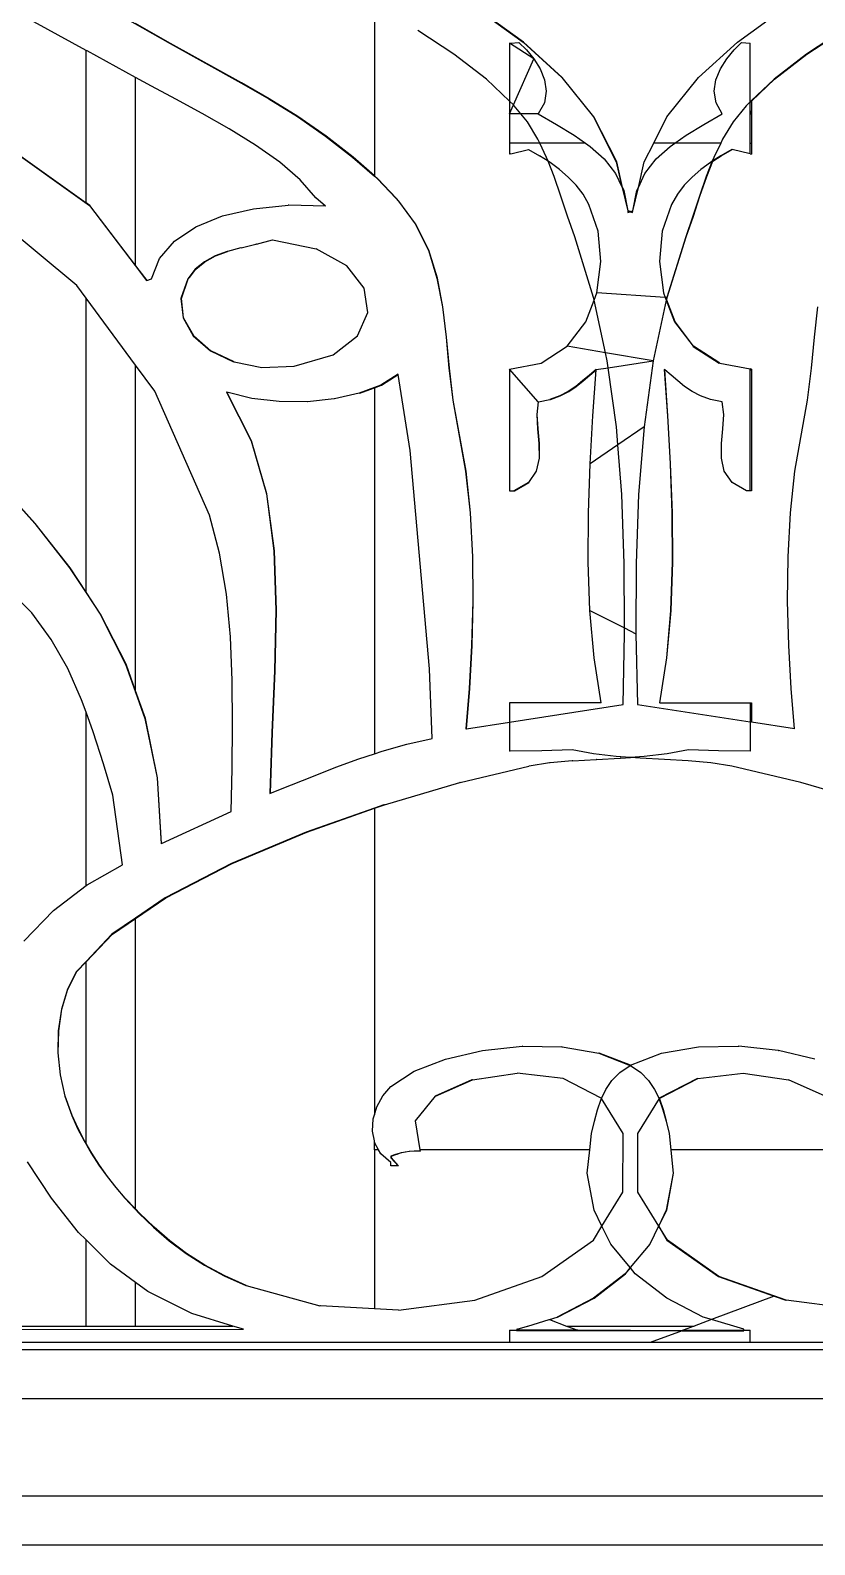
# Model space of a CAD drawing. Header units: inches. Extents: x 3672 to 10975, y -27382 to -746.
# Drawn here: x 4175.96 to 4184, y -27000.6 to -26985.07 of the extents above; entities that cross this region are included whole.
import ezdxf

# ---------------------------------------------------------------- set-up
doc = ezdxf.new("R2010")
doc.units = ezdxf.units.IN
doc.header["$LTSCALE"] = 17
doc.header["$MEASUREMENT"] = 0
doc.layers.add('25 BOT BAR', color=12, linetype='Continuous', lineweight=25)

# ---------------------------------------------------------------- blocks, each defined once
blk = doc.blocks.new('A$C99292ed1')
for p, q in [((104.659, 17.16), (105.383, 16.647)), ((107.478, 17.139), (107.478, 14.949)), ((104.521, 16.558), (103.844, 17.021)), ((108.552, 17.067), (109.002, 16.663)), ((109.007, 16.663), (108.556, 17.067)), ((111.2, 16.663), (111.65, 17.067)), ((105.388, 16.647), (105.029, 16.902)), ((108.293, 16.51), (107.923, 16.814)), ((112.278, 16.814), (111.908, 16.51)), ((111.913, 16.51), (112.283, 16.814)), ((105.383, 16.647), (106.11, 16.14)), ((105.388, 16.647), (105.383, 16.647)), ((106.115, 16.14), (105.388, 16.647)), ((109.111, 16.45), (108.862, 16.649)), ((108.862, 16.649), (108.862, 15.908)), ((108.862, 16.649), (108.872, 16.649)), ((108.872, 16.649), (108.959, 16.658)), ((108.959, 16.658), (109.036, 16.565)), ((109.007, 16.663), (109.002, 16.663)), ((109.002, 16.663), (109.399, 16.212)), ((109.404, 16.212), (109.007, 16.663)), ((110.802, 16.212), (111.2, 16.663)), ((111.166, 16.565), (111.243, 16.658)), ((111.243, 16.658), (111.33, 16.649)), ((111.33, 15.897), (111.33, 16.649)), ((104.521, 14.606), (104.521, 16.558)), ((104.532, 16.552), (104.521, 16.558)), ((105.029, 16.21), (104.532, 16.552)), ((108.627, 16.189), (108.293, 16.51)), ((109.036, 16.565), (109.111, 16.45)), ((111.091, 16.45), (111.166, 16.565)), ((111.908, 16.51), (111.575, 16.189)), ((111.579, 16.189), (111.913, 16.51)), ((111.908, 16.51), (111.913, 16.51)), ((108.903, 15.86), (109.111, 16.45)), ((109.111, 16.45), (109.176, 16.32)), ((109.176, 16.32), (109.221, 16.179)), ((110.98, 16.179), (111.026, 16.32)), ((111.026, 16.32), (111.091, 16.45)), ((105.029, 13.803), (105.029, 16.21)), ((105.192, 16.098), (105.029, 16.21)), ((108.862, 15.908), (108.627, 16.189)), ((109.221, 16.179), (109.239, 16.033)), ((109.404, 16.212), (109.399, 16.212)), ((109.399, 16.212), (109.724, 15.705)), ((109.729, 15.705), (109.404, 16.212)), ((110.477, 15.705), (110.802, 16.212)), ((110.962, 16.033), (110.98, 16.179)), ((111.344, 15.908), (111.579, 16.189)), ((111.575, 16.189), (111.344, 15.914)), ((111.575, 16.189), (111.579, 16.189)), ((105.442, 15.932), (105.192, 16.098)), ((106.11, 16.14), (106.395, 15.937)), ((106.115, 16.14), (106.11, 16.14)), ((106.399, 15.937), (106.115, 16.14)), ((109.239, 16.033), (109.221, 15.886)), ((110.981, 15.886), (110.962, 16.033)), ((105.713, 15.75), (105.442, 15.932)), ((106.395, 15.937), (106.688, 15.709)), ((106.399, 15.937), (106.395, 15.937)), ((106.693, 15.709), (106.399, 15.937)), ((108.862, 15.908), (108.862, 15.746)), ((108.903, 15.86), (108.862, 15.908)), ((108.862, 15.746), (108.903, 15.86)), ((108.912, 15.849), (108.903, 15.86)), ((108.978, 15.746), (108.912, 15.849)), ((109.221, 15.886), (109.157, 15.746)), ((111.044, 15.746), (110.981, 15.886)), ((111.29, 15.849), (111.156, 15.64)), ((111.33, 15.897), (111.29, 15.849)), ((111.344, 15.914), (111.33, 15.897)), ((111.33, 15.891), (111.344, 15.908)), ((111.33, 15.891), (111.33, 15.897)), ((111.33, 15.786), (111.33, 15.891)), ((111.344, 15.914), (111.344, 15.908)), ((111.344, 15.908), (111.344, 15.746)), ((105.99, 15.553), (105.713, 15.75)), ((106.688, 15.709), (106.978, 15.458)), ((106.693, 15.709), (106.688, 15.709)), ((106.983, 15.458), (106.693, 15.709)), ((108.862, 15.746), (108.862, 15.37)), ((108.978, 15.746), (108.862, 15.746)), ((109.157, 15.746), (108.978, 15.746)), ((109.046, 15.64), (108.978, 15.746)), ((109.157, 15.746), (109.346, 15.609)), ((109.729, 15.705), (109.724, 15.705)), ((109.724, 15.705), (109.957, 15.131)), ((109.962, 15.131), (109.729, 15.705)), ((110.342, 15.37), (110.477, 15.705)), ((110.856, 15.609), (111.044, 15.746)), ((111.344, 15.746), (111.33, 15.786)), ((111.33, 15.746), (111.33, 15.786)), ((111.33, 15.746), (111.344, 15.746)), ((111.33, 15.37), (111.33, 15.746)), ((111.344, 15.746), (111.344, 15.37)), ((106.26, 15.344), (105.99, 15.553)), ((109.154, 15.418), (109.046, 15.64)), ((109.346, 15.609), (109.526, 15.473)), ((110.676, 15.473), (110.856, 15.609)), ((111.156, 15.64), (111.047, 15.418)), ((103.63, 15.394), (104.556, 14.57)), ((103.635, 15.394), (104.521, 14.606)), ((106.983, 15.458), (106.978, 15.458)), ((106.978, 15.458), (107.069, 15.37)), ((107.074, 15.37), (106.983, 15.458)), ((107.069, 15.37), (107.074, 15.37)), ((107.069, 15.37), (107.255, 15.191)), ((107.26, 15.191), (107.074, 15.37)), ((108.862, 15.37), (108.862, 15.227)), ((109.173, 15.37), (108.862, 15.37)), ((109.173, 15.37), (109.154, 15.418)), ((109.642, 15.37), (109.173, 15.37)), ((109.244, 15.185), (109.173, 15.37)), ((109.526, 15.473), (109.642, 15.37)), ((109.642, 15.37), (109.691, 15.328)), ((110.245, 15.131), (110.342, 15.37)), ((110.559, 15.37), (110.342, 15.37)), ((110.511, 15.328), (110.559, 15.37)), ((110.559, 15.37), (110.676, 15.473)), ((111.029, 15.37), (110.559, 15.37)), ((111.029, 15.37), (110.958, 15.185)), ((111.047, 15.418), (111.029, 15.37)), ((111.33, 15.37), (111.344, 15.37)), ((111.33, 15.232), (111.33, 15.37)), ((111.344, 15.37), (111.344, 15.227)), ((106.507, 15.125), (106.26, 15.344)), ((108.877, 15.231), (108.862, 15.227)), ((108.877, 15.231), (109.058, 15.289)), ((109.058, 15.289), (109.172, 15.205)), ((109.691, 15.328), (109.835, 15.166)), ((110.367, 15.166), (110.511, 15.328)), ((111.144, 15.289), (111.029, 15.205)), ((111.034, 15.205), (111.147, 15.288)), ((111.147, 15.288), (111.144, 15.289)), ((111.33, 15.231), (111.147, 15.288)), ((111.33, 15.232), (111.344, 15.227)), ((111.33, 15.231), (111.33, 15.232)), ((111.33, 15.231), (111.344, 15.227)), ((106.718, 14.899), (106.507, 15.125)), ((107.26, 15.191), (107.255, 15.191)), ((107.255, 15.191), (107.478, 14.944)), ((107.478, 14.949), (107.26, 15.191)), ((109.259, 15.136), (109.172, 15.205)), ((109.259, 15.136), (109.244, 15.185)), ((109.279, 15.12), (109.259, 15.136)), ((109.32, 14.942), (109.259, 15.136)), ((109.377, 15.03), (109.279, 15.12)), ((109.835, 15.166), (109.951, 14.98)), ((109.962, 15.131), (109.957, 15.131)), ((109.957, 15.131), (110.013, 14.827)), ((110.023, 14.802), (109.962, 15.131)), ((110.184, 14.802), (110.245, 15.131)), ((110.25, 14.98), (110.367, 15.166)), ((110.923, 15.12), (110.824, 15.03)), ((110.942, 15.136), (110.881, 14.942)), ((110.886, 14.942), (110.947, 15.136)), ((110.942, 15.136), (110.923, 15.12)), ((110.958, 15.185), (110.942, 15.136)), ((110.948, 15.141), (110.942, 15.136)), ((110.947, 15.136), (111.034, 15.205)), ((110.947, 15.136), (110.948, 15.141)), ((111.029, 15.205), (110.948, 15.141)), ((111.034, 15.205), (111.029, 15.205)), ((107.478, 14.949), (107.478, 14.944)), ((107.513, 14.911), (107.478, 14.949)), ((107.478, 14.944), (107.508, 14.911)), ((107.513, 14.911), (107.508, 14.911)), ((107.508, 14.911), (107.696, 14.662)), ((107.7, 14.663), (107.513, 14.911)), ((109.39, 14.691), (109.32, 14.942)), ((109.466, 14.934), (109.377, 15.03)), ((109.546, 14.829), (109.466, 14.934)), ((109.951, 14.98), (110.018, 14.802)), ((110.184, 14.802), (110.25, 14.98)), ((110.735, 14.934), (110.655, 14.829)), ((110.824, 15.03), (110.735, 14.934)), ((110.881, 14.942), (110.812, 14.691)), ((110.816, 14.691), (110.886, 14.942)), ((110.881, 14.942), (110.886, 14.942)), ((106.878, 14.667), (106.718, 14.899)), ((109.617, 14.714), (109.546, 14.829)), ((110.023, 14.802), (110.013, 14.827)), ((110.013, 14.827), (110.018, 14.802)), ((110.018, 14.802), (110.033, 14.761)), ((110.018, 14.802), (110.075, 14.501)), ((110.038, 14.761), (110.023, 14.802)), ((110.033, 14.761), (110.038, 14.761)), ((110.033, 14.761), (110.051, 14.646)), ((110.079, 14.501), (110.038, 14.761)), ((110.127, 14.501), (110.184, 14.802)), ((110.127, 14.501), (110.168, 14.761)), ((110.168, 14.761), (110.184, 14.802)), ((110.655, 14.829), (110.584, 14.714)), ((104.426, 13.543), (103.366, 14.649)), ((104.561, 14.57), (104.521, 14.606)), ((106.978, 14.563), (106.878, 14.667)), ((107.696, 14.662), (107.7, 14.663)), ((107.696, 14.662), (107.725, 14.624)), ((107.729, 14.624), (107.7, 14.663)), ((107.725, 14.624), (107.895, 14.335)), ((107.729, 14.624), (107.725, 14.624)), ((107.9, 14.335), (107.729, 14.624)), ((109.458, 14.433), (109.39, 14.691)), ((109.678, 14.584), (109.617, 14.714)), ((110.051, 14.646), (110.075, 14.501)), ((110.079, 14.501), (110.051, 14.646)), ((110.584, 14.714), (110.524, 14.584)), ((110.812, 14.691), (110.743, 14.433)), ((110.748, 14.433), (110.816, 14.691)), ((110.812, 14.691), (110.816, 14.691)), ((104.561, 14.57), (104.556, 14.57)), ((104.556, 14.57), (105.029, 13.796)), ((105.029, 13.803), (104.561, 14.57)), ((105.921, 14.436), (106.239, 14.529)), ((106.239, 14.529), (106.595, 14.573)), ((106.6, 14.573), (106.595, 14.573)), ((106.978, 14.563), (106.6, 14.573)), ((109.771, 14.241), (109.678, 14.584)), ((110.075, 14.501), (110.079, 14.5)), ((110.075, 14.501), (110.077, 14.48)), ((110.075, 14.501), (110.079, 14.501)), ((110.077, 14.48), (110.101, 14.49)), ((110.103, 14.491), (110.079, 14.501)), ((110.079, 14.5), (110.079, 14.501)), ((110.079, 14.5), (110.101, 14.49)), ((110.101, 14.49), (110.103, 14.491)), ((110.101, 14.49), (110.124, 14.48)), ((110.103, 14.491), (110.127, 14.501)), ((110.124, 14.48), (110.127, 14.501)), ((110.524, 14.584), (110.43, 14.241)), ((105.429, 14.113), (105.647, 14.296)), ((105.647, 14.296), (105.921, 14.436)), ((107.895, 14.335), (108.031, 13.997)), ((107.9, 14.335), (107.895, 14.335)), ((108.035, 13.997), (107.9, 14.335)), ((109.532, 14.169), (109.458, 14.433)), ((110.743, 14.433), (110.67, 14.169)), ((110.674, 14.169), (110.748, 14.433)), ((110.743, 14.433), (110.748, 14.433)), ((106.268, 14.076), (106.432, 14.128)), ((106.432, 14.128), (106.881, 14.015)), ((109.725, 13.392), (109.532, 14.169)), ((109.8, 13.852), (109.771, 14.241)), ((110.43, 14.241), (110.402, 13.852)), ((110.67, 14.169), (110.476, 13.392)), ((110.481, 13.392), (110.674, 14.169)), ((110.67, 14.169), (110.674, 14.169)), ((105.274, 13.89), (105.429, 14.113)), ((105.969, 13.981), (105.844, 13.923)), ((105.849, 13.923), (105.973, 13.981)), ((105.973, 13.981), (105.969, 13.981)), ((106.108, 14.029), (105.973, 13.981)), ((106.113, 14.029), (106.108, 14.029)), ((106.113, 14.029), (106.263, 14.076)), ((106.268, 14.076), (106.263, 14.076)), ((107.196, 13.795), (106.881, 14.015)), ((108.031, 13.997), (108.119, 13.641)), ((108.035, 13.997), (108.031, 13.997)), ((108.124, 13.641), (108.035, 13.997)), ((105.192, 13.63), (105.274, 13.89)), ((105.735, 13.85), (105.641, 13.755)), ((105.646, 13.755), (105.74, 13.85)), ((105.844, 13.923), (105.735, 13.85)), ((105.74, 13.85), (105.735, 13.85)), ((105.74, 13.85), (105.849, 13.923)), ((105.849, 13.923), (105.844, 13.923)), ((109.759, 13.452), (109.8, 13.852)), ((110.402, 13.852), (110.442, 13.452)), ((105.029, 13.796), (105.029, 13.803)), ((105.146, 13.611), (105.029, 13.803)), ((105.029, 13.796), (105.143, 13.609)), ((105.641, 13.755), (105.574, 13.646)), ((105.581, 13.649), (105.646, 13.755)), ((105.646, 13.755), (105.641, 13.755)), ((107.373, 13.509), (107.196, 13.795)), ((104.521, 13.381), (104.426, 13.543)), ((105.143, 13.609), (105.146, 13.611)), ((105.146, 13.611), (105.192, 13.63)), ((105.564, 13.63), (105.494, 13.38)), ((105.499, 13.38), (105.569, 13.63)), ((105.574, 13.646), (105.564, 13.63)), ((105.569, 13.63), (105.564, 13.63)), ((105.569, 13.63), (105.581, 13.649)), ((105.574, 13.646), (105.581, 13.649)), ((107.41, 13.198), (107.373, 13.509)), ((108.119, 13.641), (108.175, 13.27)), ((108.124, 13.641), (108.119, 13.641)), ((108.18, 13.27), (108.124, 13.641)), ((104.521, 9.616), (104.521, 13.381)), ((105.029, 12.524), (104.521, 13.381)), ((105.494, 13.38), (105.516, 13.132)), ((105.499, 13.38), (105.494, 13.38)), ((105.52, 13.132), (105.499, 13.38)), ((109.646, 13.078), (109.731, 13.359)), ((109.731, 13.359), (109.725, 13.392)), ((109.731, 13.359), (109.759, 13.452)), ((109.847, 12.683), (109.731, 13.359)), ((110.46, 13.393), (109.759, 13.452)), ((110.471, 13.359), (110.337, 12.579)), ((110.442, 13.452), (110.46, 13.393)), ((110.476, 13.392), (110.46, 13.393)), ((110.46, 13.393), (110.471, 13.359)), ((110.472, 13.369), (110.471, 13.359)), ((110.471, 13.359), (110.556, 13.078)), ((110.476, 13.392), (110.472, 13.369)), ((110.476, 13.359), (110.472, 13.369)), ((110.476, 13.359), (110.481, 13.392)), ((110.476, 13.392), (110.481, 13.392)), ((110.56, 13.078), (110.476, 13.359)), ((107.304, 12.901), (107.41, 13.198)), ((108.175, 13.27), (108.212, 12.884)), ((108.18, 13.27), (108.175, 13.27)), ((108.216, 12.884), (108.18, 13.27)), ((111.99, 12.884), (112.026, 13.27)), ((105.52, 13.132), (105.516, 13.132)), ((105.516, 13.132), (105.62, 12.902)), ((105.625, 12.902), (105.52, 13.132)), ((109.456, 12.766), (109.646, 13.078)), ((110.56, 13.078), (110.556, 13.078)), ((110.556, 13.078), (110.745, 12.766)), ((110.75, 12.766), (110.56, 13.078)), ((105.62, 12.902), (105.796, 12.708)), ((105.625, 12.902), (105.62, 12.902)), ((105.801, 12.708), (105.625, 12.902)), ((107.054, 12.658), (107.304, 12.901)), ((108.212, 12.884), (108.242, 12.485)), ((108.216, 12.884), (108.212, 12.884)), ((108.247, 12.485), (108.216, 12.884)), ((109.187, 12.551), (109.456, 12.766)), ((109.847, 12.683), (109.456, 12.766)), ((110.746, 12.765), (110.745, 12.766)), ((110.746, 12.765), (110.75, 12.766)), ((110.746, 12.765), (111.014, 12.551)), ((111.019, 12.551), (110.75, 12.766)), ((111.959, 12.485), (111.99, 12.884)), ((105.801, 12.708), (105.796, 12.708)), ((105.796, 12.708), (106.034, 12.567)), ((106.039, 12.567), (105.801, 12.708)), ((106.655, 12.51), (107.054, 12.658)), ((110.337, 12.579), (109.847, 12.683)), ((109.865, 12.579), (109.847, 12.683)), ((109.874, 12.492), (109.865, 12.579)), ((109.874, 12.492), (110.337, 12.579)), ((110.337, 12.579), (110.243, 11.736)), ((105.029, 8.351), (105.029, 12.524)), ((105.225, 12.193), (105.029, 12.524)), ((106.039, 12.567), (106.034, 12.567)), ((106.039, 12.567), (106.324, 12.495)), ((106.324, 12.495), (106.655, 12.51)), ((108.242, 12.485), (108.281, 12.077)), ((108.247, 12.485), (108.242, 12.485)), ((108.286, 12.077), (108.247, 12.485)), ((108.862, 12.475), (109.187, 12.551)), ((108.862, 12.475), (108.862, 10.912)), ((109.157, 12.054), (108.862, 12.475)), ((109.752, 12.469), (109.682, 12.396)), ((109.686, 12.396), (109.752, 12.464)), ((109.719, 11.874), (109.752, 12.464)), ((109.752, 12.469), (109.874, 12.492)), ((109.752, 12.464), (109.752, 12.469)), ((109.959, 11.736), (109.874, 12.492)), ((110.449, 12.469), (110.482, 11.874)), ((110.454, 12.464), (110.449, 12.469)), ((110.487, 11.874), (110.454, 12.464)), ((110.52, 12.396), (110.454, 12.464)), ((111.019, 12.551), (111.014, 12.551)), ((111.019, 12.551), (111.33, 12.477)), ((111.329, 12.454), (111.33, 12.477)), ((111.329, 12.454), (111.344, 12.475)), ((111.33, 10.912), (111.329, 12.454)), ((111.344, 12.475), (111.33, 12.477)), ((111.344, 12.475), (111.344, 10.912)), ((111.92, 12.077), (111.959, 12.485)), ((107.545, 12.269), (107.478, 12.237)), ((107.478, 12.235), (107.55, 12.269)), ((107.722, 12.407), (107.545, 12.269)), ((107.55, 12.269), (107.545, 12.269)), ((107.55, 12.269), (107.722, 12.403)), ((107.722, 12.403), (107.722, 12.407)), ((107.846, 11.432), (107.722, 12.403)), ((109.613, 12.323), (109.543, 12.252)), ((109.548, 12.252), (109.618, 12.323)), ((109.682, 12.396), (109.613, 12.323)), ((109.613, 12.323), (109.618, 12.323)), ((109.618, 12.323), (109.686, 12.396)), ((109.686, 12.396), (109.682, 12.396)), ((110.588, 12.323), (110.52, 12.396)), ((110.658, 12.252), (110.588, 12.323)), ((105.787, 10.602), (105.225, 12.193)), ((105.961, 12.179), (106.215, 11.555)), ((105.966, 12.177), (105.961, 12.179)), ((106.219, 11.555), (105.966, 12.177)), ((106.222, 12.098), (105.966, 12.177)), ((107.322, 12.164), (107.069, 12.092)), ((107.478, 12.237), (107.322, 12.164)), ((107.327, 12.164), (107.322, 12.164)), ((107.327, 12.164), (107.478, 12.235)), ((107.478, 12.237), (107.478, 12.235)), ((107.478, 12.235), (107.478, 7.546)), ((109.379, 12.131), (109.278, 12.085)), ((109.282, 12.085), (109.384, 12.131)), ((109.466, 12.187), (109.379, 12.131)), ((109.379, 12.131), (109.384, 12.131)), ((109.384, 12.131), (109.471, 12.187)), ((109.543, 12.252), (109.466, 12.187)), ((109.466, 12.187), (109.471, 12.187)), ((109.471, 12.187), (109.548, 12.252)), ((109.543, 12.252), (109.548, 12.252)), ((110.735, 12.187), (110.658, 12.252)), ((110.822, 12.131), (110.735, 12.187)), ((110.924, 12.085), (110.822, 12.131)), ((106.501, 12.058), (106.222, 12.098)), ((106.787, 12.056), (106.501, 12.058)), ((106.791, 12.056), (106.787, 12.056)), ((107.065, 12.092), (106.791, 12.056)), ((107.069, 12.092), (107.065, 12.092)), ((108.281, 12.077), (108.413, 11.164)), ((108.286, 12.077), (108.281, 12.077)), ((108.418, 11.164), (108.286, 12.077)), ((109.157, 12.054), (109.142, 11.89)), ((109.147, 11.89), (109.162, 12.054)), ((109.157, 12.054), (109.162, 12.054)), ((109.162, 12.054), (109.278, 12.085)), ((109.278, 12.085), (109.282, 12.085)), ((111.044, 12.054), (110.924, 12.085)), ((111.059, 11.89), (111.044, 12.054)), ((111.789, 11.164), (111.92, 12.077)), ((109.142, 11.89), (109.151, 11.708)), ((109.142, 11.89), (109.147, 11.89)), ((109.156, 11.708), (109.147, 11.89)), ((109.691, 11.259), (109.719, 11.874)), ((110.487, 11.874), (110.482, 11.874)), ((110.482, 11.874), (110.51, 11.263)), ((110.515, 11.259), (110.487, 11.874)), ((111.05, 11.708), (111.059, 11.89)), ((109.151, 11.708), (109.156, 11.708)), ((109.151, 11.708), (109.165, 11.519)), ((109.17, 11.519), (109.156, 11.708)), ((109.974, 11.503), (109.959, 11.736)), ((110.243, 11.736), (109.974, 11.503)), ((110.243, 11.736), (110.187, 10.868)), ((111.036, 11.519), (111.05, 11.708)), ((106.215, 11.555), (106.37, 10.874)), ((106.219, 11.555), (106.215, 11.555)), ((106.374, 10.874), (106.219, 11.555)), ((109.165, 11.519), (109.17, 11.519)), ((109.165, 11.519), (109.167, 11.334)), ((109.171, 11.334), (109.17, 11.519)), ((109.974, 11.503), (109.691, 11.259)), ((110.014, 10.868), (109.974, 11.503)), ((111.035, 11.334), (111.036, 11.519)), ((108.044, 8.632), (107.846, 11.432)), ((109.167, 11.334), (109.137, 11.165)), ((109.141, 11.165), (109.171, 11.334)), ((109.167, 11.334), (109.171, 11.334)), ((111.065, 11.165), (111.035, 11.334)), ((109.673, 10.631), (109.691, 11.259)), ((110.51, 11.263), (110.515, 11.259)), ((110.51, 11.263), (110.51, 11.259)), ((110.51, 11.259), (110.528, 10.631)), ((110.515, 11.259), (110.51, 11.259)), ((110.533, 10.631), (110.515, 11.259)), ((103.605, 11.038), (103.995, 10.494)), ((104, 10.494), (103.61, 11.038)), ((108.413, 11.164), (108.459, 10.63)), ((108.418, 11.164), (108.413, 11.164)), ((108.463, 10.63), (108.418, 11.164)), ((109.137, 11.165), (109.057, 11.021)), ((109.062, 11.021), (109.141, 11.165)), ((109.137, 11.165), (109.141, 11.165)), ((111.145, 11.021), (111.065, 11.165)), ((111.743, 10.63), (111.789, 11.164)), ((106.37, 10.874), (106.447, 10.147)), ((106.374, 10.874), (106.37, 10.874)), ((106.452, 10.147), (106.374, 10.874)), ((108.862, 10.912), (108.877, 10.912)), ((108.877, 10.912), (108.909, 10.913)), ((109.057, 11.021), (108.909, 10.913)), ((108.909, 10.913), (108.914, 10.913)), ((108.914, 10.913), (109.062, 11.021)), ((109.057, 11.021), (109.062, 11.021)), ((110.039, 9.982), (110.014, 10.868)), ((110.187, 10.868), (110.162, 9.982)), ((111.292, 10.913), (111.145, 11.021)), ((111.33, 10.912), (111.292, 10.913)), ((111.344, 10.912), (111.33, 10.912)), ((105.891, 10.114), (105.787, 10.602)), ((108.459, 10.63), (108.482, 10.07)), ((108.463, 10.63), (108.459, 10.63)), ((108.487, 10.07), (108.463, 10.63)), ((109.671, 10.002), (109.673, 10.631)), ((110.528, 10.631), (110.531, 10.002)), ((110.533, 10.631), (110.528, 10.631)), ((110.536, 10.002), (110.533, 10.631)), ((111.719, 10.07), (111.743, 10.63)), ((104, 10.494), (103.995, 10.494)), ((103.995, 10.494), (104.352, 9.929)), ((104.357, 9.929), (104, 10.494)), ((105.961, 9.592), (105.891, 10.114)), ((106.447, 10.147), (106.468, 9.386)), ((106.452, 10.147), (106.447, 10.147)), ((106.473, 9.386), (106.452, 10.147)), ((108.482, 10.07), (108.487, 9.5)), ((108.487, 10.07), (108.482, 10.07)), ((108.491, 9.5), (108.487, 10.07)), ((109.688, 9.38), (109.671, 10.002)), ((110.041, 9.158), (110.039, 9.982)), ((110.162, 9.982), (110.16, 9.083)), ((110.531, 10.002), (110.514, 9.38)), ((110.519, 9.38), (110.536, 10.002)), ((110.536, 10.002), (110.531, 10.002)), ((111.715, 9.5), (111.719, 10.07)), ((104.357, 9.929), (104.352, 9.929)), ((104.352, 9.929), (104.521, 9.607)), ((104.521, 9.616), (104.357, 9.929)), ((103.966, 9.352), (103.732, 9.645)), ((104.521, 9.607), (104.521, 9.616)), ((104.671, 9.333), (104.521, 9.616)), ((104.521, 9.607), (104.666, 9.333)), ((106.002, 9.045), (105.961, 9.592)), ((108.487, 9.5), (108.475, 8.933)), ((108.48, 8.933), (108.491, 9.5)), ((108.491, 9.5), (108.487, 9.5)), ((111.726, 8.933), (111.715, 9.5)), ((104.165, 9.01), (103.966, 9.352)), ((104.666, 9.333), (104.927, 8.693)), ((104.671, 9.333), (104.666, 9.333)), ((104.932, 8.693), (104.671, 9.333)), ((106.468, 9.386), (106.455, 8.606)), ((106.459, 8.606), (106.473, 9.386)), ((106.473, 9.386), (106.468, 9.386)), ((109.73, 8.775), (109.688, 9.38)), ((109.688, 9.38), (110.041, 9.158)), ((110.514, 9.377), (110.472, 8.775)), ((110.477, 8.775), (110.519, 9.38)), ((110.519, 9.38), (110.514, 9.38)), ((110.519, 9.38), (110.514, 9.377)), ((110.514, 9.38), (110.514, 9.377)), ((104.333, 8.636), (104.165, 9.01)), ((106.021, 8.484), (106.002, 9.045)), ((110.028, 8.176), (110.041, 9.083)), ((110.041, 9.158), (110.16, 9.083)), ((110.041, 9.083), (110.041, 9.158)), ((110.16, 9.083), (110.174, 8.176)), ((108.475, 8.933), (108.45, 8.383)), ((108.455, 8.383), (108.48, 8.933)), ((108.48, 8.933), (108.475, 8.933)), ((111.751, 8.383), (111.726, 8.933)), ((109.802, 8.197), (109.73, 8.775)), ((110.472, 8.775), (110.4, 8.197)), ((110.404, 8.197), (110.477, 8.775)), ((110.477, 8.775), (110.472, 8.775)), ((104.474, 8.238), (104.333, 8.636)), ((104.932, 8.693), (104.927, 8.693)), ((104.927, 8.693), (105.029, 8.334)), ((105.029, 8.351), (104.932, 8.693)), ((106.455, 8.606), (106.427, 7.818)), ((106.432, 7.818), (106.459, 8.606)), ((106.459, 8.606), (106.455, 8.606)), ((108.069, 7.74), (108.044, 8.632)), ((106.024, 7.917), (106.021, 8.484)), ((108.45, 8.383), (108.416, 7.865)), ((108.421, 7.866), (108.455, 8.383)), ((108.455, 8.383), (108.45, 8.383)), ((111.785, 7.866), (111.751, 8.383)), ((104.521, 8.077), (104.474, 8.238)), ((105.029, 8.334), (105.029, 8.351)), ((105.13, 7.997), (105.029, 8.351)), ((105.029, 8.334), (105.125, 7.997)), ((104.521, 5.855), (104.521, 8.077)), ((104.595, 7.828), (104.521, 8.077)), ((108.862, 8.197), (108.862, 7.951)), ((109.802, 8.197), (108.862, 8.197)), ((108.862, 7.951), (110.028, 8.176)), ((110.174, 8.176), (111.33, 7.954)), ((110.404, 8.197), (110.4, 8.197)), ((110.404, 8.197), (111.33, 8.197)), ((111.33, 8.197), (111.344, 8.197)), ((111.33, 8.197), (111.33, 7.954)), ((111.344, 8.197), (111.344, 7.95)), ((105.13, 7.997), (105.125, 7.997)), ((105.125, 7.997), (105.25, 7.235)), ((105.255, 7.235), (105.13, 7.997)), ((106.019, 7.355), (106.024, 7.917)), ((108.421, 7.866), (108.862, 7.951)), ((108.862, 7.951), (108.862, 7.577)), ((111.344, 7.95), (111.33, 7.954)), ((111.33, 7.954), (111.33, 7.577)), ((111.785, 7.866), (111.344, 7.95)), ((104.7, 7.417), (104.595, 7.828)), ((106.427, 7.818), (106.407, 7.035)), ((106.412, 7.038), (106.432, 7.818)), ((106.432, 7.818), (106.427, 7.818)), ((108.416, 7.865), (108.421, 7.866)), ((107.559, 7.579), (107.809, 7.668)), ((107.809, 7.668), (108.069, 7.74)), ((107.081, 7.372), (107.317, 7.48)), ((107.317, 7.48), (107.478, 7.546)), ((107.478, 7.546), (107.559, 7.579)), ((108.871, 7.577), (108.862, 7.577)), ((109.194, 7.581), (108.871, 7.577)), ((109.504, 7.595), (109.194, 7.581)), ((109.507, 7.456), (109.279, 7.43)), ((109.723, 7.543), (109.504, 7.595)), ((109.512, 7.456), (109.507, 7.456)), ((109.512, 7.456), (109.75, 7.473)), ((109.958, 7.51), (109.723, 7.543)), ((109.755, 7.473), (109.75, 7.473)), ((109.755, 7.473), (109.998, 7.489)), ((110.101, 7.498), (109.958, 7.51)), ((110.003, 7.489), (109.998, 7.489)), ((110.003, 7.489), (110.101, 7.498)), ((110.101, 7.498), (110.103, 7.498)), ((110.243, 7.51), (110.103, 7.498)), ((110.203, 7.489), (110.103, 7.498)), ((110.451, 7.473), (110.203, 7.489)), ((110.479, 7.543), (110.243, 7.51)), ((110.695, 7.456), (110.451, 7.473)), ((110.697, 7.595), (110.479, 7.543)), ((110.927, 7.43), (110.695, 7.456)), ((111.007, 7.581), (110.697, 7.595)), ((111.33, 7.577), (111.007, 7.581)), ((104.795, 7.015), (104.7, 7.417)), ((106.011, 6.807), (106.019, 7.355)), ((106.852, 7.26), (107.081, 7.372)), ((108.358, 7.178), (109.061, 7.388)), ((109.065, 7.388), (109.061, 7.388)), ((109.274, 7.43), (109.065, 7.388)), ((109.279, 7.43), (109.274, 7.43)), ((111.141, 7.388), (110.927, 7.43)), ((111.849, 7.178), (111.141, 7.388)), ((105.255, 7.235), (105.25, 7.235)), ((105.25, 7.235), (105.291, 6.392)), ((105.296, 6.395), (105.255, 7.235)), ((106.412, 7.038), (106.628, 7.146)), ((106.628, 7.146), (106.852, 7.26)), ((107.58, 6.891), (108.353, 7.178)), ((108.358, 7.178), (108.353, 7.178)), ((112.626, 6.891), (111.849, 7.178)), ((104.895, 6.123), (104.795, 7.015)), ((106.407, 7.035), (106.412, 7.038)), ((107.478, 6.848), (106.779, 6.54)), ((106.784, 6.54), (107.478, 6.846)), ((107.478, 6.846), (107.58, 6.891)), ((107.575, 6.891), (107.478, 6.848)), ((107.478, 6.848), (107.478, 6.846)), ((107.478, 6.846), (107.478, 2.918)), ((107.58, 6.891), (107.575, 6.891)), ((105.296, 6.395), (106.011, 6.807)), ((106.779, 6.54), (106.014, 6.137)), ((106.019, 6.137), (106.784, 6.54)), ((106.784, 6.54), (106.779, 6.54)), ((105.291, 6.392), (105.296, 6.395)), ((104.532, 5.864), (104.895, 6.123)), ((106.014, 6.137), (105.333, 5.697)), ((105.338, 5.697), (106.019, 6.137)), ((106.019, 6.137), (106.014, 6.137)), ((104.186, 5.536), (104.521, 5.855)), ((104.521, 5.855), (104.532, 5.864)), ((105.333, 5.697), (105.029, 5.439)), ((105.029, 5.435), (105.338, 5.697)), ((105.338, 5.697), (105.333, 5.697)), ((103.884, 5.145), (104.186, 5.536)), ((105.029, 5.439), (104.786, 5.232)), ((104.791, 5.232), (105.029, 5.435)), ((105.029, 5.435), (105.029, 5.439)), ((105.029, 1.712), (105.029, 5.435)), ((104.786, 5.232), (104.521, 4.883)), ((104.521, 4.877), (104.791, 5.232)), ((104.791, 5.232), (104.786, 5.232)), ((104.521, 4.883), (104.424, 4.754)), ((104.428, 4.754), (104.521, 4.877)), ((104.521, 4.877), (104.521, 4.883)), ((104.521, 2.554), (104.521, 4.877)), ((104.424, 4.754), (104.33, 4.528)), ((104.335, 4.528), (104.428, 4.754)), ((104.428, 4.754), (104.424, 4.754)), ((104.33, 4.528), (104.268, 4.272)), ((104.273, 4.272), (104.335, 4.528)), ((104.335, 4.528), (104.33, 4.528)), ((104.268, 4.272), (104.236, 3.996)), ((104.241, 3.996), (104.273, 4.272)), ((104.273, 4.272), (104.268, 4.272)), ((104.236, 3.996), (104.232, 3.712)), ((104.241, 3.996), (104.236, 3.996)), ((104.237, 3.712), (104.241, 3.996)), ((108.207, 3.632), (108.585, 3.742)), ((108.585, 3.742), (108.992, 3.797)), ((108.997, 3.797), (108.992, 3.797)), ((108.997, 3.797), (109.399, 3.789)), ((109.404, 3.789), (109.399, 3.789)), ((109.404, 3.789), (109.778, 3.71)), ((110.423, 3.71), (110.802, 3.789)), ((110.802, 3.789), (111.209, 3.797)), ((111.209, 3.797), (111.214, 3.797)), ((111.616, 3.742), (111.214, 3.797)), ((111.616, 3.742), (111.621, 3.742)), ((111.994, 3.632), (111.621, 3.742)), ((104.237, 3.712), (104.232, 3.712)), ((104.232, 3.712), (104.255, 3.429)), ((104.259, 3.429), (104.237, 3.712)), ((107.885, 3.476), (108.207, 3.632)), ((109.783, 3.71), (109.778, 3.71)), ((109.778, 3.71), (110.099, 3.551)), ((110.103, 3.553), (109.783, 3.71)), ((110.103, 3.553), (110.423, 3.71)), ((104.259, 3.429), (104.255, 3.429)), ((104.255, 3.429), (104.303, 3.158)), ((104.307, 3.158), (104.259, 3.429)), ((107.647, 3.282), (107.885, 3.476)), ((108.483, 3.368), (108.943, 3.452)), ((109.412, 3.382), (108.943, 3.452)), ((109.912, 3.359), (109.994, 3.462)), ((109.994, 3.462), (110.099, 3.551)), ((110.099, 3.551), (110.102, 3.551)), ((110.102, 3.551), (110.103, 3.553)), ((110.102, 3.551), (110.208, 3.462)), ((110.208, 3.462), (110.289, 3.359)), ((110.794, 3.382), (111.258, 3.452)), ((111.258, 3.452), (111.723, 3.368)), ((107.565, 3.164), (107.647, 3.282)), ((108.478, 3.368), (108.1, 3.156)), ((108.105, 3.156), (108.483, 3.368)), ((108.483, 3.368), (108.478, 3.368)), ((109.802, 3.133), (109.412, 3.382)), ((109.85, 3.245), (109.912, 3.359)), ((110.289, 3.359), (110.351, 3.245)), ((110.789, 3.382), (110.399, 3.133)), ((110.404, 3.133), (110.794, 3.382)), ((110.789, 3.382), (110.794, 3.382)), ((112.101, 3.156), (111.723, 3.368)), ((104.307, 3.158), (104.303, 3.158)), ((104.303, 3.158), (104.374, 2.908)), ((104.379, 2.908), (104.307, 3.158)), ((107.503, 3.022), (107.565, 3.164)), ((108.1, 3.156), (107.895, 2.842)), ((107.9, 2.842), (108.105, 3.156)), ((108.105, 3.156), (108.1, 3.156)), ((109.765, 2.983), (109.803, 3.119)), ((109.805, 3.126), (109.802, 3.133)), ((109.803, 3.119), (109.805, 3.126)), ((109.805, 3.126), (109.85, 3.245)), ((110.028, 2.68), (109.805, 3.126)), ((110.396, 3.126), (110.174, 2.68)), ((110.351, 3.245), (110.396, 3.126)), ((110.399, 3.132), (110.396, 3.126)), ((110.396, 3.126), (110.398, 3.121)), ((110.398, 3.121), (110.401, 3.126)), ((110.398, 3.121), (110.399, 3.119)), ((110.399, 3.133), (110.404, 3.133)), ((110.399, 3.133), (110.399, 3.132)), ((110.401, 3.126), (110.399, 3.132)), ((110.399, 3.119), (110.436, 2.983)), ((110.404, 3.119), (110.399, 3.119)), ((110.401, 3.126), (110.404, 3.133)), ((110.404, 3.119), (110.401, 3.126)), ((110.441, 2.983), (110.404, 3.119)), ((107.478, 2.918), (107.503, 3.022)), ((109.733, 2.836), (109.765, 2.983)), ((110.436, 2.983), (110.468, 2.836)), ((110.441, 2.983), (110.436, 2.983)), ((110.473, 2.836), (110.441, 2.983)), ((104.379, 2.908), (104.374, 2.908)), ((104.374, 2.908), (104.435, 2.745)), ((104.44, 2.745), (104.379, 2.908)), ((107.458, 2.709), (107.466, 2.868)), ((107.466, 2.868), (107.478, 2.918)), ((107.9, 2.842), (107.895, 2.842)), ((107.895, 2.842), (107.942, 2.472)), ((107.947, 2.472), (107.9, 2.842)), ((109.703, 2.68), (109.733, 2.836)), ((110.468, 2.836), (110.499, 2.68)), ((110.473, 2.836), (110.468, 2.836)), ((110.504, 2.68), (110.473, 2.836)), ((104.435, 2.745), (104.502, 2.584)), ((104.44, 2.745), (104.435, 2.745)), ((104.507, 2.584), (104.44, 2.745)), ((107.478, 2.586), (107.458, 2.709)), ((109.685, 2.472), (109.703, 2.68)), ((110.024, 1.929), (110.028, 2.68)), ((110.174, 2.68), (110.177, 1.929)), ((110.504, 2.68), (110.499, 2.68)), ((110.499, 2.68), (110.541, 2.171)), ((110.521, 2.472), (110.504, 2.68)), ((104.507, 2.584), (104.502, 2.584)), ((104.502, 2.584), (104.521, 2.543)), ((104.521, 2.554), (104.507, 2.584)), ((104.521, 2.543), (104.521, 2.554)), ((104.536, 2.523), (104.521, 2.554)), ((104.521, 2.543), (104.53, 2.526)), ((104.53, 2.526), (104.536, 2.523)), ((104.53, 2.526), (104.575, 2.427)), ((104.58, 2.427), (104.536, 2.523)), ((107.478, 2.472), (107.478, 2.586)), ((107.483, 2.556), (107.478, 2.586)), ((107.521, 2.472), (107.483, 2.556)), ((107.488, 2.555), (107.489, 2.554)), ((104.58, 2.427), (104.575, 2.427)), ((104.575, 2.427), (104.654, 2.275)), ((104.659, 2.275), (104.58, 2.427)), ((107.521, 2.472), (107.478, 2.472)), ((107.478, 2.472), (107.478, 0.433)), ((107.545, 2.419), (107.521, 2.472)), ((107.647, 2.307), (107.545, 2.419)), ((107.684, 2.406), (107.647, 2.39)), ((107.652, 2.39), (107.647, 2.39)), ((107.647, 2.39), (107.647, 2.369)), ((107.652, 2.369), (107.647, 2.369)), ((107.647, 2.369), (107.722, 2.266)), ((107.652, 2.39), (107.688, 2.406)), ((107.652, 2.369), (107.652, 2.39)), ((107.726, 2.266), (107.652, 2.369)), ((107.718, 2.42), (107.684, 2.406)), ((107.688, 2.406), (107.684, 2.406)), ((107.688, 2.406), (107.723, 2.42)), ((107.723, 2.42), (107.718, 2.42)), ((107.754, 2.432), (107.723, 2.42)), ((107.758, 2.432), (107.754, 2.432)), ((107.792, 2.44), (107.758, 2.432)), ((107.796, 2.44), (107.792, 2.44)), ((107.835, 2.447), (107.796, 2.44)), ((107.839, 2.447), (107.835, 2.447)), ((107.885, 2.451), (107.839, 2.447)), ((107.89, 2.451), (107.885, 2.451)), ((107.945, 2.452), (107.89, 2.451)), ((107.947, 2.472), (107.942, 2.472)), ((107.942, 2.472), (107.945, 2.452)), ((107.95, 2.452), (107.945, 2.452)), ((109.685, 2.472), (107.947, 2.472)), ((107.95, 2.452), (107.947, 2.472)), ((109.66, 2.171), (109.685, 2.472)), ((112.259, 2.472), (110.521, 2.472)), ((110.546, 2.171), (110.521, 2.472)), ((104.166, 1.852), (103.922, 2.315)), ((104.659, 2.275), (104.654, 2.275)), ((104.654, 2.275), (104.738, 2.128)), ((104.742, 2.128), (104.659, 2.275)), ((107.647, 2.266), (107.647, 2.307)), ((107.722, 2.266), (107.647, 2.266)), ((107.726, 2.266), (107.722, 2.266)), ((104.742, 2.128), (104.738, 2.128)), ((104.738, 2.128), (104.826, 1.986)), ((104.831, 1.986), (104.742, 2.128)), ((109.731, 1.695), (109.66, 2.171)), ((110.541, 2.171), (110.47, 1.695)), ((110.475, 1.695), (110.546, 2.171)), ((110.546, 2.171), (110.541, 2.171)), ((104.831, 1.986), (104.826, 1.986)), ((104.826, 1.986), (104.919, 1.851)), ((104.924, 1.851), (104.831, 1.986)), ((109.811, 1.491), (110.024, 1.929)), ((110.177, 1.929), (110.391, 1.491)), ((104.445, 1.41), (104.166, 1.852)), ((104.924, 1.851), (104.919, 1.851)), ((104.919, 1.851), (105.029, 1.705)), ((105.029, 1.712), (104.924, 1.851)), ((105.029, 1.705), (105.029, 1.712)), ((105.068, 1.66), (105.029, 1.712)), ((105.029, 1.705), (105.063, 1.66)), ((105.063, 1.66), (105.214, 1.478)), ((105.068, 1.66), (105.063, 1.66)), ((105.219, 1.478), (105.068, 1.66)), ((109.811, 1.491), (109.731, 1.695)), ((110.47, 1.695), (110.393, 1.497)), ((110.395, 1.491), (110.475, 1.695)), ((110.475, 1.695), (110.47, 1.695)), ((104.521, 1.315), (104.445, 1.41)), ((105.219, 1.478), (105.214, 1.478)), ((105.214, 1.478), (105.375, 1.306)), ((105.38, 1.306), (105.219, 1.478)), ((109.724, 1.314), (109.811, 1.491)), ((109.901, 1.262), (109.811, 1.491)), ((110.391, 1.491), (110.301, 1.262)), ((110.393, 1.497), (110.391, 1.491)), ((110.391, 1.491), (110.393, 1.486)), ((110.395, 1.491), (110.393, 1.497)), ((110.393, 1.486), (110.395, 1.491)), ((110.393, 1.486), (110.477, 1.314)), ((110.482, 1.314), (110.395, 1.491)), ((104.521, 0.212), (104.521, 1.315)), ((104.771, 1.006), (104.521, 1.315)), ((105.38, 1.306), (105.375, 1.306)), ((105.375, 1.306), (105.548, 1.143)), ((105.553, 1.143), (105.38, 1.306)), ((109.195, 0.848), (109.724, 1.314)), ((110.101, 0.962), (109.901, 1.262)), ((110.301, 1.262), (110.101, 0.962)), ((110.477, 1.314), (111.006, 0.848)), ((110.477, 1.314), (110.482, 1.314)), ((111.011, 0.848), (110.482, 1.314)), ((105.553, 1.143), (105.548, 1.143)), ((105.548, 1.143), (105.735, 0.993)), ((105.74, 0.993), (105.553, 1.143)), ((105.029, 0.769), (104.771, 1.006)), ((105.74, 0.993), (105.735, 0.993)), ((105.735, 0.993), (105.938, 0.855)), ((105.943, 0.855), (105.74, 0.993)), ((110.101, 0.962), (110.048, 0.883)), ((110.053, 0.883), (110.103, 0.958)), ((110.103, 0.958), (110.101, 0.962)), ((110.153, 0.883), (110.103, 0.958)), ((105.943, 0.855), (105.938, 0.855)), ((105.938, 0.855), (106.159, 0.731)), ((106.164, 0.731), (105.943, 0.855)), ((108.506, 0.544), (109.195, 0.848)), ((110.048, 0.883), (109.726, 0.568)), ((109.731, 0.568), (110.053, 0.883)), ((110.053, 0.883), (110.048, 0.883)), ((110.475, 0.568), (110.153, 0.883)), ((111.006, 0.848), (111.011, 0.848)), ((111.006, 0.848), (111.576, 0.597)), ((111.7, 0.544), (111.011, 0.848)), ((105.029, 0.212), (105.029, 0.769)), ((105.154, 0.654), (105.029, 0.769)), ((105.605, 0.371), (105.154, 0.654)), ((106.164, 0.731), (106.159, 0.731)), ((106.164, 0.731), (106.92, 0.473)), ((106.925, 0.473), (106.92, 0.473)), ((107.478, 0.433), (106.925, 0.473)), ((107.725, 0.415), (108.506, 0.544)), ((109.726, 0.568), (109.351, 0.327)), ((109.356, 0.327), (109.731, 0.568)), ((109.731, 0.568), (109.726, 0.568)), ((110.85, 0.327), (110.475, 0.568)), ((111.576, 0.597), (110.934, 0.295)), ((111.576, 0.597), (111.695, 0.544)), ((111.695, 0.544), (111.7, 0.544)), ((112.476, 0.415), (111.7, 0.544)), ((106.025, 0.212), (105.605, 0.371)), ((107.725, 0.415), (107.478, 0.433)), ((109.272, 0.295), (109.351, 0.327)), ((109.356, 0.327), (109.351, 0.327)), ((110.934, 0.295), (110.85, 0.327)), ((87.889, 0.15), (106.135, 0.171)), ((87.951, 0.212), (104.521, 0.212)), ((104.521, 0.212), (105.029, 0.212)), ((105.029, 0.212), (106.025, 0.212)), ((106.135, 0.171), (106.025, 0.212)), ((108.862, 0.161), (108.862, 0)), ((108.862, 0.161), (108.937, 0.16)), ((108.941, 0.171), (108.937, 0.171)), ((108.937, 0.171), (108.937, 0.16)), ((108.937, 0.16), (108.937, 0.15)), ((108.941, 0.16), (108.937, 0.16)), ((108.937, 0.15), (110.101, 0.155)), ((108.941, 0.171), (109.047, 0.212)), ((108.941, 0.16), (108.941, 0.171)), ((109.565, 0.158), (108.941, 0.16)), ((109.047, 0.212), (109.051, 0.212)), ((109.051, 0.212), (109.27, 0.296)), ((109.27, 0.296), (109.272, 0.295)), ((109.272, 0.295), (109.448, 0.212)), ((109.448, 0.212), (110.758, 0.212)), ((109.448, 0.212), (109.565, 0.158)), ((110.101, 0.155), (109.565, 0.158)), ((110.103, 0.155), (110.101, 0.155)), ((110.103, 0.155), (110.642, 0.158)), ((110.103, 0.155), (110.632, 0.153)), ((110.642, 0.158), (110.632, 0.153)), ((110.758, 0.212), (110.642, 0.158)), ((110.642, 0.158), (111.265, 0.16)), ((110.934, 0.295), (110.758, 0.212)), ((111.265, 0.171), (110.934, 0.295)), ((111.265, 0.16), (111.265, 0.171)), ((111.265, 0.16), (111.33, 0.161)), ((111.265, 0.15), (111.265, 0.16)), ((111.33, 0), (111.33, 0.161)), ((108.862, 0), (74.642, 0)), ((110.306, 0), (108.862, 0)), ((110.632, 0.153), (110.306, 0)), ((111.33, 0), (110.306, 0)), ((110.632, 0.153), (111.265, 0.15))]:
    blk.add_line(p, q)
at = {"layer": '25 BOT BAR'}
blk.add_line((148.015, 0), (0.015, 0), dxfattribs=at)

msp = doc.modelspace()

# ---------------------------------------------------------------- linework, layer by layer
at = {"layer": '25 BOT BAR'}
for p, q in [((4072.025, -26998.596), (4220.025, -26998.596)), ((4070.525, -26999.096), (4221.525, -26999.096)), ((4071.025, -27000.096), (4221.025, -27000.096)), ((4071.025, -27000.596), (4221.025, -27000.596))]:
    msp.add_line(p, q, dxfattribs=at)

# ---------------------------------------------------------------- block references
at = {"layer": '25 BOT BAR', "yscale": 0.8}
msp.add_blockref('A$C99292ed1', (4072.01, -26998.524), dxfattribs=at)

doc.saveas('drawing.dxf')
